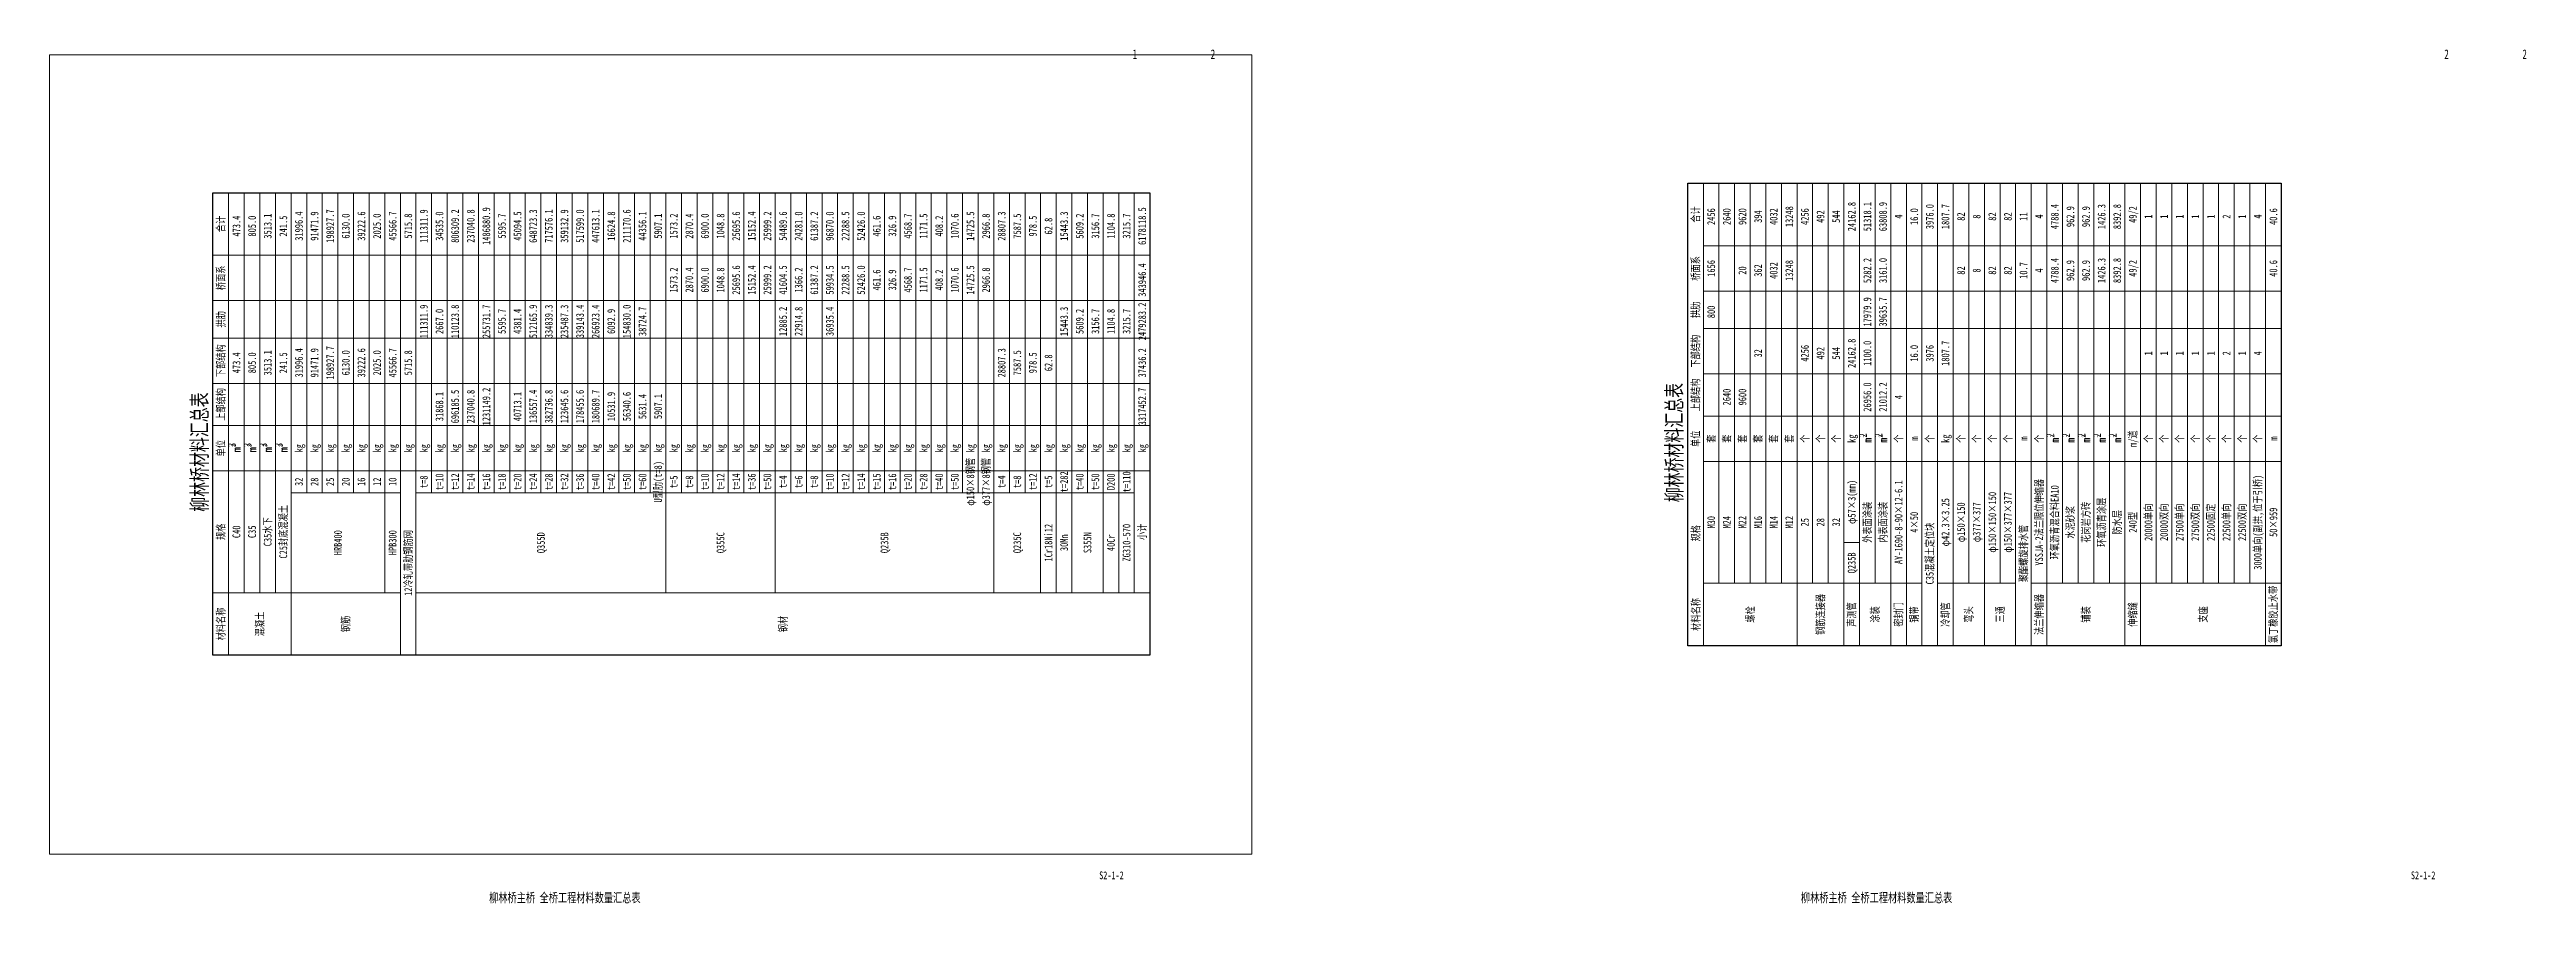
# Paper-space layout '布局1' of a CAD drawing. Header units: millimetres. Extents: x 1143 to 1936, y -263 to 10.
import ezdxf
from ezdxf.enums import TextEntityAlignment as Align

# ---------------------------------------------------------------- set-up
doc = ezdxf.new("R2010")
doc.units = ezdxf.units.MM
doc.layers.get('0').update_dxf_attribs({"lineweight": 15})
doc.layers.get('Defpoints').update_dxf_attribs({"color": 8})
for name, color, linetype, lineweight in [('文字', 7, 'Continuous', 15), ('标注线及字体', 2, 'Continuous', 15), ('钢筋', 1, 'Continuous', 30)]:
    doc.layers.add(name, color=color, linetype=linetype, lineweight=lineweight)
doc.styles.add('111', font='仿宋_GB2312.ttf', dxfattribs={"width": 0.7})
doc.styles.add('Annotative', font='仿宋_GB2312.ttf')
doc.styles.add('FS', font='仿宋_GB2312.ttf', dxfattribs={"width": 0.75})
doc.styles.add('图号专用', font='仿宋_GB2312.ttf', dxfattribs={"width": 0.7})

psp = doc.layouts.new('布局1')

# ---------------------------------------------------------------- linework, layer by layer
at = {"color": 7}
for p, q in [((1199.84, -183.67), (1199.84, -35.67)), ((1204.84, -163.67), (1204.84, -35.67)), ((1209.84, -163.67), (1209.84, -35.67)), ((1214.84, -163.67), (1214.84, -35.67)), ((1219.84, -183.67), (1219.84, -35.67)), ((1224.84, -131.67), (1224.84, -35.67)), ((1229.84, -131.67), (1229.84, -35.67)), ((1234.84, -131.67), (1234.84, -35.67)), ((1239.84, -131.67), (1239.84, -35.67)), ((1244.84, -131.67), (1244.84, -35.67)), ((1249.84, -163.67), (1249.84, -35.67)), ((1254.84, -183.67), (1254.84, -35.67)), ((1259.84, -183.67), (1259.84, -35.67)), ((1264.84, -131.67), (1264.84, -35.67)), ((1269.84, -131.67), (1269.84, -35.67)), ((1274.84, -131.67), (1274.84, -35.67)), ((1279.84, -131.67), (1279.84, -35.67)), ((1284.84, -131.67), (1284.84, -35.67)), ((1289.84, -131.67), (1289.84, -35.67)), ((1294.84, -131.67), (1294.84, -35.67)), ((1299.84, -131.67), (1299.84, -35.67)), ((1304.84, -131.67), (1304.84, -35.67)), ((1309.84, -131.67), (1309.84, -35.67)), ((1314.84, -131.67), (1314.84, -35.67)), ((1319.84, -131.67), (1319.84, -35.67)), ((1324.84, -131.67), (1324.84, -35.67)), ((1329.84, -131.67), (1329.84, -35.67)), ((1334.84, -131.67), (1334.84, -35.67)), ((1339.84, -163.67), (1339.84, -35.67)), ((1344.84, -131.67), (1344.84, -35.67)), ((1349.84, -131.67), (1349.84, -35.67)), ((1354.84, -131.67), (1354.84, -35.67)), ((1359.84, -131.67), (1359.84, -35.67)), ((1364.84, -131.67), (1364.84, -35.67)), ((1369.84, -131.67), (1369.84, -35.67)), ((1374.84, -163.67), (1374.84, -35.67)), ((1379.84, -131.67), (1379.84, -35.67)), ((1384.84, -131.67), (1384.84, -35.67)), ((1389.84, -131.67), (1389.84, -35.67)), ((1394.84, -131.67), (1394.84, -35.67)), ((1399.84, -131.67), (1399.84, -35.67)), ((1404.84, -131.67), (1404.84, -35.67)), ((1409.84, -131.67), (1409.84, -35.67)), ((1414.84, -131.67), (1414.84, -35.67)), ((1419.84, -131.67), (1419.84, -35.67)), ((1424.84, -131.67), (1424.84, -35.67)), ((1429.84, -131.67), (1429.84, -35.67)), ((1434.84, -131.67), (1434.84, -35.67)), ((1439.84, -131.67), (1439.84, -35.67)), ((1444.84, -163.67), (1444.84, -35.67)), ((1449.84, -131.67), (1449.84, -35.67)), ((1454.84, -131.67), (1454.84, -35.67)), ((1459.84, -163.67), (1459.84, -35.67)), ((1464.84, -163.67), (1464.84, -35.67)), ((1469.84, -163.67), (1469.84, -35.67)), ((1474.84, -131.67), (1474.84, -35.67)), ((1479.84, -163.67), (1479.84, -35.67)), ((1484.84, -163.67), (1484.84, -35.67)), ((1489.84, -163.67), (1489.84, -35.67)), ((1677.03, -160.63), (1677.03, -32.63)), ((1682.03, -160.63), (1682.03, -32.63)), ((1687.03, -160.63), (1687.03, -32.63)), ((1692.03, -160.63), (1692.03, -32.63)), ((1697.03, -160.63), (1697.03, -32.63)), ((1702.03, -180.63), (1702.03, -32.63)), ((1707.03, -160.63), (1707.03, -32.63)), ((1712.03, -160.63), (1712.03, -32.63)), ((1717.03, -180.63), (1717.03, -32.63)), ((1722.03, -180.63), (1722.03, -32.63)), ((1727.03, -160.63), (1727.03, -32.63)), ((1732.03, -180.63), (1732.03, -32.63)), ((1737.03, -180.63), (1737.03, -32.63)), ((1742.03, -180.63), (1742.03, -32.63)), ((1747.03, -180.63), (1747.03, -32.63)), ((1752.03, -180.63), (1752.03, -32.63)), ((1757.03, -160.63), (1757.03, -32.63)), ((1762.03, -180.63), (1762.03, -32.63)), ((1767.03, -160.63), (1767.03, -32.63)), ((1772.03, -180.63), (1772.03, -32.63)), ((1777.03, -180.63), (1777.03, -32.63)), ((1782.03, -180.63), (1782.03, -32.63)), ((1787.03, -160.63), (1787.03, -32.63)), ((1792.03, -160.63), (1792.03, -32.63)), ((1797.03, -160.63), (1797.03, -32.63)), ((1802.03, -160.63), (1802.03, -32.63)), ((1807.03, -180.63), (1807.03, -32.63)), ((1812.03, -180.63), (1812.03, -32.63)), ((1817.03, -160.63), (1817.03, -32.63)), ((1822.03, -160.63), (1822.03, -32.63)), ((1827.03, -160.63), (1827.03, -32.63)), ((1832.03, -160.63), (1832.03, -32.63)), ((1837.03, -160.63), (1837.03, -32.63)), ((1842.03, -160.63), (1842.03, -32.63)), ((1847.03, -160.63), (1847.03, -32.63)), ((1852.03, -180.63), (1852.03, -32.63)), ((1672.03, -52.63), (1857.03, -52.63)), ((1194.84, -55.67), (1494.84, -55.67)), ((1194.84, -70.17), (1494.84, -70.17)), ((1672.03, -67.13), (1857.03, -67.13)), ((1672.03, -79.13), (1857.03, -79.13)), ((1194.84, -82.17), (1494.84, -82.17)), ((1672.03, -93.63), (1857.03, -93.63)), ((1194.84, -96.67), (1494.84, -96.67)), ((1194.84, -110.17), (1494.84, -110.17)), ((1672.03, -107.13), (1857.03, -107.13)), ((1194.84, -124.67), (1494.84, -124.67)), ((1672.03, -121.63), (1857.03, -121.63)), ((1219.84, -131.67), (1254.84, -131.67)), ((1259.84, -131.67), (1489.84, -131.67)), ((1717.03, -147.63), (1722.03, -147.63)), ((1194.84, -163.67), (1254.84, -163.67)), ((1259.84, -163.67), (1494.84, -163.67)), ((1672.03, -160.63), (1742.03, -160.63)), ((1747.03, -160.63), (1772.03, -160.63)), ((1777.03, -160.63), (1857.03, -160.63))]:
    psp.add_line(p, q, dxfattribs=at)
psp.add_line((1672.03, -180.63), (1672.03, -32.63))
at = {"layer": '钢筋'}
for p, q in [((1667.03, -32.63), (1857.03, -32.63)), ((1667.03, -180.63), (1667.03, -32.63)), ((1857.03, -32.63), (1857.03, -180.63)), ((1857.03, -52.63), (1857.03, -180.63)), ((1857.03, -180.63), (1667.03, -180.63)), ((1857.03, -180.63), (1672.03, -180.63))]:
    psp.add_line(p, q, dxfattribs=at)
psp.add_lwpolyline([(1194.84, -183.67), (1194.84, -35.67), (1494.84, -35.67), (1494.84, -183.67)], close=True, dxfattribs=at)

# ---------------------------------------------------------------- texts
at = {"color": 7, "style": 'Annotative', "width": 0.75}
for s, p in [('24162.8 ', (1719.53, -42.63)), ('51318.1 ', (1724.53, -42.63)), ('63808.9 ', (1729.53, -42.63)), ('3976.0 ', (1744.53, -42.63)), ('1807.7 ', (1749.53, -42.63)), ('4788.4 ', (1784.53, -42.63)), ('1426.3 ', (1799.53, -42.63)), ('8392.8 ', (1804.53, -42.63)), ('合计', (1197.34, -45.67)), ('473.4 ', (1202.34, -45.67)), ('805.0 ', (1207.34, -45.67)), ('3513.1 ', (1212.34, -45.67)), ('241.5 ', (1217.34, -45.67)), ('31996.4 ', (1222.34, -45.67)), ('91471.9 ', (1227.34, -45.67)), ('198927.7 ', (1232.34, -45.67)), ('6130.0 ', (1237.34, -45.67)), ('39222.6 ', (1242.34, -45.67)), ('2025.0 ', (1247.34, -45.67)), ('45566.7 ', (1252.34, -45.67)), ('5715.8 ', (1257.34, -45.67)), ('111311.9 ', (1262.34, -45.67)), ('34535.0 ', (1267.34, -45.67)), ('806309.2 ', (1272.34, -45.67)), ('237040.8 ', (1277.34, -45.67)), ('1486880.9 ', (1282.34, -45.67)), ('5595.7 ', (1287.34, -45.67)), ('45094.5 ', (1292.34, -45.67)), ('648723.3 ', (1297.34, -45.67)), ('717576.1 ', (1302.34, -45.67)), ('359132.9 ', (1307.34, -45.67)), ('517599.0 ', (1312.34, -45.67)), ('447613.1 ', (1317.34, -45.67)), ('16624.8 ', (1322.34, -45.67)), ('211170.6 ', (1327.34, -45.67)), ('44356.1 ', (1332.34, -45.67)), ('5907.1 ', (1337.34, -45.67)), ('1573.2 ', (1342.34, -45.67)), ('2870.4 ', (1347.34, -45.67)), ('6900.0 ', (1352.34, -45.67)), ('1048.8 ', (1357.34, -45.67)), ('25695.6 ', (1362.34, -45.67)), ('15152.4 ', (1367.34, -45.67)), ('25999.2 ', (1372.34, -45.67)), ('54489.6 ', (1377.34, -45.67)), ('24281.0 ', (1382.34, -45.67)), ('61387.2 ', (1387.34, -45.67)), ('96870.0 ', (1392.34, -45.67)), ('22288.5 ', (1397.34, -45.67)), ('52426.0 ', (1402.34, -45.67)), ('461.6 ', (1407.34, -45.67)), ('326.9 ', (1412.34, -45.67)), ('4568.7 ', (1417.34, -45.67)), ('1171.5 ', (1422.34, -45.67)), ('408.2 ', (1427.34, -45.67)), ('1070.6 ', (1432.34, -45.67)), ('14725.5 ', (1437.34, -45.67)), ('2966.8 ', (1442.34, -45.67)), ('28807.3 ', (1447.34, -45.67)), ('7587.5 ', (1452.34, -45.67)), ('978.5 ', (1457.34, -45.67)), ('62.8 ', (1462.34, -45.67)), ('15443.3 ', (1467.34, -45.67)), ('5609.2 ', (1472.34, -45.67)), ('3156.7 ', (1477.34, -45.67)), ('1104.8 ', (1482.34, -45.67)), ('3215.7 ', (1487.34, -45.67)), ('6178118.5 ', (1492.34, -45.67)), ('合计', (1669.53, -42.63)), ('2456 ', (1674.53, -42.63)), ('2640 ', (1679.53, -42.63)), ('9620 ', (1684.53, -42.63)), ('394 ', (1689.53, -42.63)), ('4032 ', (1694.53, -42.63)), ('13248 ', (1699.53, -42.63)), ('4256 ', (1704.53, -42.63)), ('492 ', (1709.53, -42.63)), ('544 ', (1714.53, -42.63)), ('4 ', (1734.53, -42.63)), ('16.0 ', (1739.53, -42.63)), ('82 ', (1754.53, -42.63)), ('8 ', (1759.53, -42.63)), ('82 ', (1764.53, -42.63)), ('82 ', (1769.53, -42.63)), ('11 ', (1774.53, -42.63)), ('4 ', (1779.53, -42.63)), ('962.9 ', (1789.53, -42.63)), ('962.9 ', (1794.53, -42.63)), ('49/2', (1809.53, -42.63)), ('1 ', (1814.53, -42.63)), ('1 ', (1819.53, -42.63)), ('1 ', (1824.53, -42.63)), ('1 ', (1829.53, -42.63)), ('1 ', (1834.53, -42.63)), ('2 ', (1839.53, -42.63)), ('1 ', (1844.53, -42.63)), ('4 ', (1849.53, -42.63)), ('40.6 ', (1854.53, -42.63)), ('桥面系', (1197.34, -62.92)), ('1573.2 ', (1342.34, -62.92)), ('2870.4 ', (1347.34, -62.92)), ('6900.0 ', (1352.34, -62.92)), ('1048.8 ', (1357.34, -62.92)), ('25695.6 ', (1362.34, -62.92)), ('15152.4 ', (1367.34, -62.92)), ('25999.2 ', (1372.34, -62.92)), ('41604.5 ', (1377.34, -62.92)), ('1366.2 ', (1382.34, -62.92)), ('61387.2 ', (1387.34, -62.92)), ('59934.5 ', (1392.34, -62.92)), ('22288.5 ', (1397.34, -62.92)), ('52426.0 ', (1402.34, -62.92)), ('461.6 ', (1407.34, -62.92)), ('326.9 ', (1412.34, -62.92)), ('4568.7 ', (1417.34, -62.92)), ('1171.5 ', (1422.34, -62.92)), ('408.2 ', (1427.34, -62.92)), ('1070.6 ', (1432.34, -62.92)), ('14725.5 ', (1437.34, -62.92)), ('2966.8 ', (1442.34, -62.92)), ('343946.4 ', (1492.34, -62.92)), ('桥面系', (1669.53, -59.88)), ('1656', (1674.53, -59.88)), ('20 ', (1684.53, -59.88)), ('362 ', (1689.53, -59.88)), ('4032 ', (1694.53, -59.88)), ('13248 ', (1699.53, -59.88)), ('5282.2 ', (1724.53, -59.88)), ('3161.0 ', (1729.53, -59.88)), ('82 ', (1754.53, -59.88)), ('8 ', (1759.53, -59.88)), ('82 ', (1764.53, -59.88)), ('82 ', (1769.53, -59.88)), ('10.7 ', (1774.53, -59.88)), ('4 ', (1779.53, -59.88)), ('4788.4 ', (1784.53, -59.88)), ('962.9 ', (1789.53, -59.88)), ('962.9 ', (1794.53, -59.88)), ('1426.3 ', (1799.53, -59.88)), ('8392.8 ', (1804.53, -59.88)), ('49/2', (1809.53, -59.88)), ('40.6', (1854.53, -59.88)), ('2479283.2 ', (1492.34, -76.17)), ('拱肋', (1669.53, -73.13)), ('17979.9 ', (1724.53, -73.13)), ('39635.7 ', (1729.53, -73.13)), ('拱肋', (1197.34, -76.17)), ('111311.9 ', (1262.34, -76.17)), ('2667.0 ', (1267.34, -76.17)), ('110123.8 ', (1272.34, -76.17)), ('255731.7 ', (1282.34, -76.17)), ('5595.7 ', (1287.34, -76.17)), ('4381.4 ', (1292.34, -76.17)), ('512165.9 ', (1297.34, -76.17)), ('334839.3 ', (1302.34, -76.17)), ('235487.3 ', (1307.34, -76.17)), ('339143.4 ', (1312.34, -76.17)), ('266923.4 ', (1317.34, -76.17)), ('6092.9 ', (1322.34, -76.17)), ('154830.0 ', (1327.34, -76.17)), ('38724.7 ', (1332.34, -76.17)), ('12885.2 ', (1377.34, -76.17)), ('22914.8 ', (1382.34, -76.17)), ('36935.4 ', (1392.34, -76.17)), ('15443.3 ', (1467.34, -76.17)), ('5609.2 ', (1472.34, -76.17)), ('3156.7 ', (1477.34, -76.17)), ('1104.8 ', (1482.34, -76.17)), ('3215.7 ', (1487.34, -76.17)), ('800 ', (1674.53, -73.13)), ('下部结构', (1197.34, -89.42)), ('473.4 ', (1202.34, -89.42)), ('805.0 ', (1207.34, -89.42)), ('3513.1 ', (1212.34, -89.42)), ('241.5 ', (1217.34, -89.42)), ('31996.4 ', (1222.34, -89.42)), ('91471.9 ', (1227.34, -89.42)), ('198927.7 ', (1232.34, -89.42)), ('6130.0 ', (1237.34, -89.42)), ('39222.6 ', (1242.34, -89.42)), ('2025.0 ', (1247.34, -89.42)), ('45566.7 ', (1252.34, -89.42)), ('5715.8 ', (1257.34, -89.42)), ('28807.3 ', (1447.34, -89.42)), ('7587.5 ', (1452.34, -89.42)), ('978.5 ', (1457.34, -89.42)), ('37436.2 ', (1492.34, -89.42)), ('下部结构', (1669.53, -86.38)), ('32 ', (1689.53, -86.38)), ('4256 ', (1704.53, -86.38)), ('492 ', (1709.53, -86.38)), ('544 ', (1714.53, -86.38)), ('24162.8 ', (1719.53, -86.38)), ('1100.0 ', (1724.53, -86.38)), ('16.0 ', (1739.53, -86.38)), ('3976 ', (1744.53, -86.38)), ('1807.7 ', (1749.53, -86.38)), ('1 ', (1814.53, -86.38)), ('1 ', (1819.53, -86.38)), ('1 ', (1824.53, -86.38)), ('1 ', (1829.53, -86.38)), ('1 ', (1834.53, -86.38)), ('2 ', (1839.53, -86.38)), ('1 ', (1844.53, -86.38)), ('4 ', (1849.53, -86.38)), ('62.8 ', (1462.34, -89.42)), ('上部结构', (1197.34, -103.42)), ('31868.1 ', (1267.34, -103.42)), ('696185.5 ', (1272.34, -103.42)), ('237040.8 ', (1277.34, -103.42)), ('1231149.2 ', (1282.34, -103.42)), ('40713.1 ', (1292.34, -103.42)), ('136557.4 ', (1297.34, -103.42)), ('382736.8 ', (1302.34, -103.42)), ('123645.6 ', (1307.34, -103.42)), ('178455.6 ', (1312.34, -103.42)), ('180689.7 ', (1317.34, -103.42)), ('10531.9 ', (1322.34, -103.42)), ('56340.6 ', (1327.34, -103.42)), ('5631.4 ', (1332.34, -103.42)), ('5907.1 ', (1337.34, -103.42)), ('3317452.7 ', (1492.34, -103.42)), ('上部结构', (1669.53, -100.38)), ('2640 ', (1679.53, -100.38)), ('9600 ', (1684.53, -100.38)), ('26956.0 ', (1724.53, -100.38)), ('21012.2 ', (1729.53, -100.38)), ('4 ', (1734.53, -100.38)), ('单位', (1197.34, -117.42)), ('kg', (1222.34, -117.42)), ('kg', (1227.34, -117.42)), ('kg', (1232.34, -117.42)), ('kg', (1237.34, -117.42)), ('kg', (1242.34, -117.42)), ('kg', (1247.34, -117.42)), ('kg', (1252.34, -117.42)), ('kg', (1257.34, -117.42)), ('kg', (1262.34, -117.42)), ('kg', (1267.34, -117.42)), ('kg', (1272.34, -117.42)), ('kg', (1277.34, -117.42)), ('kg', (1282.34, -117.42)), ('kg', (1287.34, -117.42)), ('kg', (1292.34, -117.42)), ('kg', (1297.34, -117.42)), ('kg', (1302.34, -117.42)), ('kg', (1307.34, -117.42)), ('kg', (1312.34, -117.42)), ('kg', (1317.34, -117.42)), ('kg', (1322.34, -117.42)), ('kg', (1327.34, -117.42)), ('kg', (1332.34, -117.42)), ('kg', (1337.34, -117.42)), ('kg', (1342.34, -117.42)), ('kg', (1347.34, -117.42)), ('kg', (1352.34, -117.42)), ('kg', (1357.34, -117.42)), ('kg', (1362.34, -117.42)), ('kg', (1367.34, -117.42)), ('kg', (1372.34, -117.42)), ('kg', (1377.34, -117.42)), ('kg', (1382.34, -117.42)), ('kg', (1387.34, -117.42)), ('kg', (1392.34, -117.42)), ('kg', (1397.34, -117.42)), ('kg', (1402.34, -117.42)), ('kg', (1407.34, -117.42)), ('kg', (1412.34, -117.42)), ('kg', (1417.34, -117.42)), ('kg', (1422.34, -117.42)), ('kg', (1427.34, -117.42)), ('kg', (1432.34, -117.42)), ('kg', (1437.34, -117.42)), ('kg', (1442.34, -117.42)), ('kg', (1447.34, -117.42)), ('kg', (1452.34, -117.42)), ('kg', (1457.34, -117.42)), ('kg', (1462.34, -117.42)), ('kg', (1467.34, -117.42)), ('kg', (1472.34, -117.42)), ('kg', (1477.34, -117.42)), ('kg', (1482.34, -117.42)), ('kg', (1487.34, -117.42)), ('kg', (1492.34, -117.42)), ('单位', (1669.53, -114.38)), ('套', (1674.53, -114.38)), ('套', (1679.53, -114.38)), ('套', (1684.53, -114.38)), ('套', (1689.53, -114.38)), ('套', (1694.53, -114.38)), ('套', (1699.53, -114.38)), ('个', (1704.53, -114.38)), ('个', (1709.53, -114.38)), ('个', (1714.53, -114.38)), ('kg', (1719.53, -114.38)), ('个', (1734.53, -114.38)), ('m', (1739.53, -114.38)), ('个', (1744.53, -114.38)), ('kg', (1749.53, -114.38)), ('个', (1754.53, -114.38)), ('个', (1759.53, -114.38)), ('个', (1764.53, -114.38)), ('个', (1769.53, -114.38)), ('m', (1774.53, -114.38)), ('个', (1779.53, -114.38)), ('m/道', (1809.53, -114.38)), ('个', (1814.53, -114.38)), ('个', (1819.53, -114.38)), ('个', (1824.53, -114.38)), ('个', (1829.53, -114.38)), ('个', (1834.53, -114.38)), ('个', (1839.53, -114.38)), ('个', (1844.53, -114.38)), ('个', (1849.53, -114.38)), ('m', (1854.53, -114.38)), ('t=8', (1262.34, -128.17)), ('t=10', (1267.34, -128.17)), ('t=12', (1272.34, -128.17)), ('t=14', (1277.34, -128.17)), ('t=16', (1282.34, -128.17)), ('t=18', (1287.34, -128.17)), ('t=20', (1292.34, -128.17)), ('t=24', (1297.34, -128.17)), ('t=28', (1302.34, -128.17)), ('t=32', (1307.34, -128.17)), ('t=36', (1312.34, -128.17)), ('t=40', (1317.34, -128.17)), ('t=42', (1322.34, -128.17)), ('t=50', (1327.34, -128.17)), ('t=60', (1332.34, -128.17)), ('U型肋(t=8)', (1337.34, -128.17)), ('t=5', (1342.34, -128.17)), ('t=8', (1347.34, -128.17)), ('t=10', (1352.34, -128.17)), ('t=12', (1357.34, -128.17)), ('t=14', (1362.34, -128.17)), ('t=36', (1367.34, -128.17)), ('t=50', (1372.34, -128.17)), ('t=4', (1377.34, -128.17)), ('t=6', (1382.34, -128.17)), ('t=8', (1387.34, -128.17)), ('t=10', (1392.34, -128.17)), ('t=12', (1397.34, -128.17)), ('t=14', (1402.34, -128.17)), ('t=15', (1407.34, -128.17)), ('t=16', (1412.34, -128.17)), ('t=20', (1417.34, -128.17)), ('t=28', (1422.34, -128.17)), ('t=40', (1427.34, -128.17)), ('t=50', (1432.34, -128.17)), ('φ150×8钢管', (1437.34, -128.17)), ('φ377×8钢管', (1442.34, -128.17)), ('t=4', (1447.34, -128.17)), ('t=8', (1452.34, -128.17)), ('t=12', (1457.34, -128.17)), ('t=5', (1462.34, -128.17)), ('t=282', (1467.34, -128.17)), ('t=40', (1472.34, -128.17)), ('t=50', (1477.34, -128.17)), ('D200', (1482.34, -128.17)), ('t=110', (1487.34, -128.17)), ('3000单向(副拱,位于引桥)', (1849.53, -141.13)), ('32', (1222.34, -128.17)), ('28', (1227.34, -128.17)), ('25', (1232.34, -128.17)), ('20', (1237.34, -128.17)), ('16', (1242.34, -128.17)), ('12', (1247.34, -128.17)), ('10', (1252.34, -128.17)), ('φ57×3(mm)', (1719.53, -134.63)), ('AY-1690-8-90×12-6.1', (1734.53, -141.13)), ('φ42.3×3.25', (1749.53, -141.13)), ('φ150×150×150', (1764.53, -141.13)), ('φ150×377×377', (1769.53, -141.13)), ('YSSJA-2法兰限位伸缩器', (1779.53, -141.13)), ('环氧沥青混合料EA10', (1784.53, -141.13)), ('环氧沥青涂层', (1799.53, -141.13)), ('规格', (1197.34, -144.17)), ('C40', (1202.34, -144.17)), ('C35', (1207.34, -144.17)), ('C35水下', (1212.34, -144.17)), ('C25封底混凝土', (1217.34, -144.17)), ('1Cr18Ni12', (1462.34, -147.67)), ('ZG310-570', (1487.34, -147.67)), ('小计', (1492.34, -144.17)), ('M30', (1674.53, -141.13)), ('M24', (1679.53, -141.13)), ('M22', (1684.53, -141.13)), ('M16', (1689.53, -141.13)), ('M14', (1694.53, -141.13)), ('M12', (1699.53, -141.13)), ('25', (1704.53, -141.13)), ('28', (1709.53, -141.13)), ('32', (1714.53, -141.13)), ('外表面涂装', (1724.53, -141.13)), ('内表面涂装', (1729.53, -141.13)), ('4×50', (1739.53, -141.13)), ('C35混凝土定位块', (1744.53, -151.13)), ('φ150×150', (1754.53, -141.13)), ('φ377×377', (1759.53, -141.13)), ('聚酯螺旋排水管', (1774.53, -151.13)), ('水泥砂浆', (1789.53, -141.13)), ('花岗岩方砖', (1794.53, -141.13)), ('防水层', (1804.53, -141.13)), ('240型', (1809.53, -141.13)), ('20000单向', (1814.53, -141.13)), ('20000双向', (1819.53, -141.13)), ('27500单向', (1824.53, -141.13)), ('27500双向', (1829.53, -141.13)), ('22500固定', (1834.53, -141.13)), ('22500单向', (1839.53, -141.13)), ('22500双向', (1844.53, -141.13)), ('50×959', (1854.53, -141.13)), ('HRB400', (1234.84, -147.67)), ('HPB300', (1252.34, -147.67)), ('12冷轧带肋钢筋网', (1257.34, -154.17)), ('Q355D', (1299.84, -147.67)), ('Q355C', (1357.34, -147.67)), ('Q235B', (1409.84, -147.67)), ('Q235C', (1452.34, -147.67)), ('30Mn', (1467.34, -147.67)), ('S355N', (1474.84, -147.67)), ('40Cr', (1482.34, -147.67)), ('Q235B', (1719.53, -154.13)), ('钢筋连接器', (1709.53, -170.63)), ('法兰伸缩器', (1779.53, -170.63)), ('氯丁橡胶止水带', (1854.53, -170.63)), ('材料名称', (1197.34, -173.67)), ('混凝土', (1209.84, -173.67)), ('钢筋', (1237.34, -173.67)), ('钢材', (1377.34, -173.67)), ('螺栓', (1687.03, -170.63)), ('声测管', (1719.53, -170.63)), ('涂装', (1727.03, -170.63)), ('密封门', (1734.53, -170.63)), ('铜带', (1739.53, -170.63)), ('冷却管', (1749.53, -170.63)), ('弯头', (1757.03, -170.63)), ('三通', (1767.03, -170.63)), ('铺装', (1794.53, -170.63)), ('伸缩缝', (1809.53, -170.63)), ('支座', (1832.03, -170.63))]:
    psp.add_text(s, height=2.5, rotation=90, dxfattribs=at).set_placement(p, align=Align.MIDDLE_CENTER)
for s, p in [('3', (1202.13, -117.06)), ('m', (1203.59, -118.59)), ('3', (1207.13, -117.06)), ('m', (1208.59, -118.59)), ('3', (1212.13, -117.06)), ('m', (1213.59, -118.59)), ('3', (1217.13, -117.06)), ('m', (1218.59, -118.59)), ('2', (1724.32, -113.96)), ('m', (1725.78, -115.55)), ('2', (1729.32, -113.96)), ('m', (1730.78, -115.55)), ('2', (1784.32, -113.96)), ('m', (1785.78, -115.55)), ('2', (1789.32, -113.96)), ('m', (1790.78, -115.55)), ('2', (1794.32, -113.96)), ('m', (1795.78, -115.55)), ('2', (1799.32, -113.96)), ('m', (1800.78, -115.55)), ('2', (1804.32, -113.96)), ('m', (1805.78, -115.55))]:
    psp.add_text(s, height=2.5, rotation=90, dxfattribs=at).set_placement(p)
for s, p in [('规格', (1669.53, -144.63)), ('材料名称', (1669.53, -170.63))]:
    psp.add_text(s, height=2.5, rotation=90, dxfattribs=at).set_placement(p, align=Align.MIDDLE)
at = {"color": 0, "linetype": 'Continuous', "style": '图号专用', "width": 0.7}
for p in [(1482.51, -254.11), (1902.51, -254.11)]:
    psp.add_text('S2-1-2', height=2.5, dxfattribs=at).set_placement(p, align=Align.MIDDLE)
at = {"color": 7, "char_height": 2.5, "width": 14.3, "attachment_point": 5, "rotation": 90, "style": 'Annotative'}
for s, insert in [('\\A1;m{\\H0.5x;\\S3^ ;}', (1202.34, -117.42)), ('\\A1;m{\\H0.5x;\\S3^ ;}', (1207.34, -117.42)), ('\\A1;m{\\H0.5x;\\S3^ ;}', (1212.34, -117.42)), ('\\A1;m{\\H0.5x;\\S3^ ;}', (1217.34, -117.42)), ('\\A1;m{\\H0.5x;\\S2^ ;}', (1724.53, -114.38)), ('\\A1;m{\\H0.5x;\\S2^ ;}', (1729.53, -114.38)), ('\\A1;m{\\H0.5x;\\S2^ ;}', (1784.53, -114.38)), ('\\A1;m{\\H0.5x;\\S2^ ;}', (1789.53, -114.38)), ('\\A1;m{\\H0.5x;\\S2^ ;}', (1794.53, -114.38)), ('\\A1;m{\\H0.5x;\\S2^ ;}', (1799.53, -114.38)), ('\\A1;m{\\H0.5x;\\S2^ ;}', (1804.53, -114.38))]:
    psp.add_mtext(s, dxfattribs=dict(at, insert=insert))
at = {"layer": '文字', "style": 'FS', "width": 0.7}
for s, p in [('1', (1490.01, 8.69)), ('2', (1515.01, 8.69)), ('2', (1910.01, 8.69)), ('2', (1935.01, 8.69)), ('柳林桥主桥 全桥工程材料数量汇总表', (1307.51, -261.21)), ('柳林桥主桥 全桥工程材料数量汇总表', (1727.51, -261.21))]:
    psp.add_text(s, height=3, dxfattribs=at).set_placement(p, align=Align.MIDDLE)
at = {"layer": '标注线及字体', "color": 0, "style": '111', "width": 0.7}
for p in [(1190.44, -118.67), (1662.62, -115.63)]:
    psp.add_text('柳林桥材料汇总表', height=5, rotation=90, dxfattribs=at).set_placement(p, align=Align.MIDDLE)

# ---------------------------------------------------------------- viewports
at = {"layer": 'Defpoints'}
psp.add_viewport(center=(1335.01, -119.41), size=(385, 255.8), view_center_point=(21689.94, 7622.9), view_height=1461.7143, dxfattribs=at)

doc.saveas('drawing.dxf')
